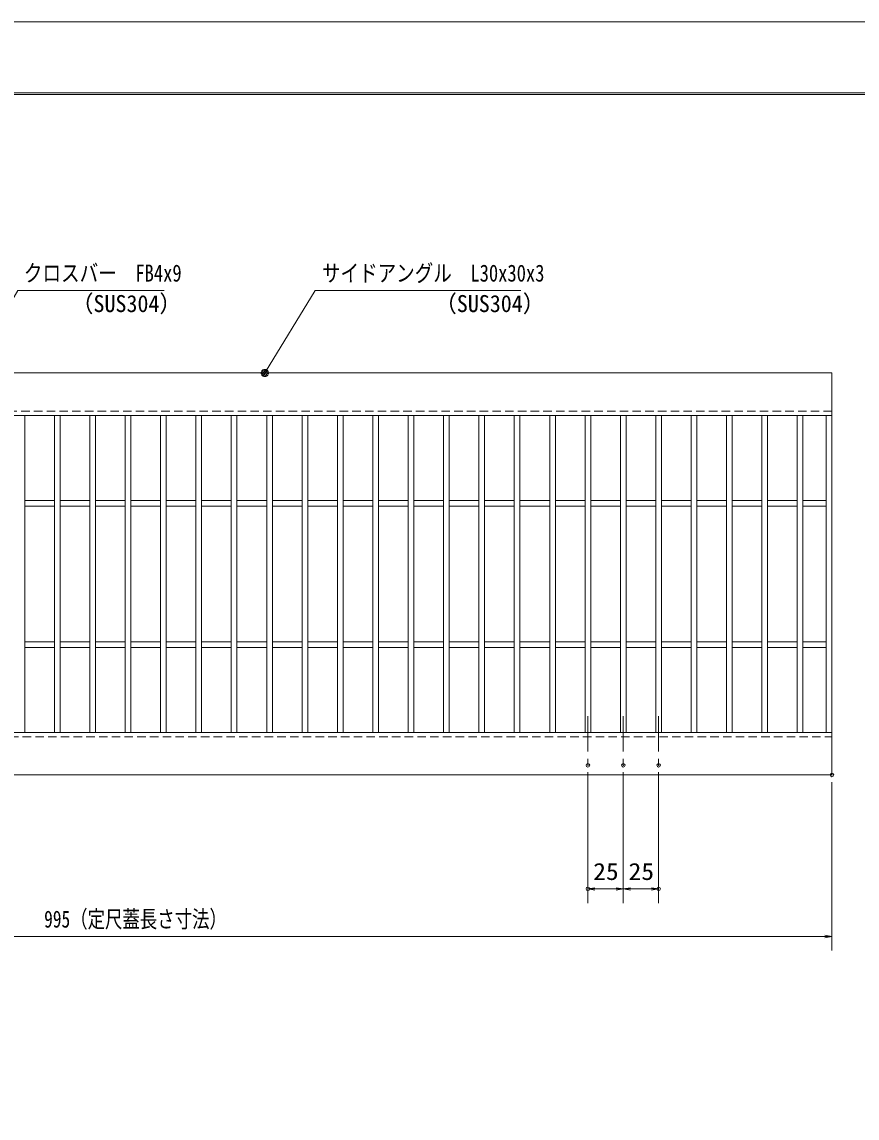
# Model space of a CAD drawing. Units: millimetres, scale not verified. Extents: x -1050 to 1050, y -742 to 742.
# Drawn here: x -240 to 350, y -32 to 742 of the extents above; entities that cross this region are included whole.
import ezdxf
from ezdxf.enums import TextEntityAlignment as Align

# ---------------------------------------------------------------- set-up
doc = ezdxf.new("R2010")
doc.units = ezdxf.units.MM
doc.header["$LTSCALE"] = 5
doc.header["$PDMODE"] = 32
doc.header["$PDSIZE"] = 2.5
doc.linetypes.add('CHAIN1', pattern=[8, 5, -1, 1, -1])
doc.linetypes.add('DASHED1', pattern=[1.8, 1.2, -0.6])
for name, color, linetype, lineweight in [('0-0_7-図\u3000枠', 4, 'Continuous', 9), ('0-1_寸法注釈', 2, 'Continuous', 9), ('0-2_蓋', 5, 'Continuous', 9), ('0-3_0', 5, 'Continuous', 9), ('0-4_DEFPOINTS', 134, 'Continuous', 9), ('0-5_中心線', 6, 'CHAIN1', 9), ('0-6_破線', 4, 'DASHED1', 9)]:
    doc.layers.add(name, color=color, linetype=linetype, lineweight=lineweight)
doc.styles.add('ＭＳ ゴシック', font='')
doc.styles.get('ＭＳ ゴシック').set_extended_font_data('MS Gothic')

# ---------------------------------------------------------------- blocks, each defined once
blk = doc.blocks.new('_OPEN')
at = {"layer": '0-3_0', "color": 2}
blk.add_line((0, 0), (-5, 0), dxfattribs=at)
blk.add_lwpolyline([(-5, 0.833), (0, 0), (-5, -0.833)], dxfattribs=at)
blk = doc.blocks.new('_Dot')
at = {"layer": '0-3_0'}
for p, q in [((-2.5, 0), (-5, 0)), ((2.445, 0.5), (-2.445, 0.5)), ((1.997, 1.5), (-1.997, 1.5)), ((2.289, -0.995), (-2.289, -0.995)), ((1.499, -1.995), (-1.499, -1.995))]:
    blk.add_line(p, q, dxfattribs=at)
for points in [[(2.5, 0), (2.48, 0.313), (2.421, 0.622), (2.324, 0.92), (2.191, 1.204), (2.023, 1.469), (1.822, 1.711), (1.594, 1.926), (1.34, 2.111), (1.064, 2.262), (0.773, 2.378), (0.468, 2.456), (0.157, 2.495), (-0.157, 2.495), (-0.468, 2.456), (-0.773, 2.378), (-1.064, 2.262), (-1.34, 2.111), (-1.594, 1.926), (-1.822, 1.711), (-2.023, 1.469), (-2.191, 1.204), (-2.324, 0.92), (-2.421, 0.622), (-2.48, 0.313), (-2.5, 0), (0, 0)], [(-2.5, 0), (-2.48, -0.313), (-2.421, -0.622), (-2.324, -0.92), (-2.191, -1.204), (-2.023, -1.469), (-1.822, -1.711), (-1.594, -1.926), (-1.34, -2.111), (-1.064, -2.262), (-0.773, -2.378), (-0.468, -2.456), (-0.157, -2.495), (0.157, -2.495), (0.468, -2.456), (0.773, -2.378), (1.064, -2.262), (1.34, -2.111), (1.594, -1.926), (1.822, -1.711), (2.023, -1.469), (2.191, -1.204), (2.324, -0.92), (2.421, -0.622), (2.48, -0.313), (2.5, 0), (0, 0)]]:
    blk.add_lwpolyline(points, close=True, dxfattribs=at)

msp = doc.modelspace()

# ---------------------------------------------------------------- linework, layer by layer
at = {"layer": '0-0_7-図\u3000枠'}
msp.add_line((-973.75, 691.25), (998.75, 691.25), dxfattribs=at)
msp.add_lwpolyline([(-975, 692.5), (1000, 692.5), (1000, -692.5)], dxfattribs=at)
at = {"layer": '0-1_寸法注釈'}
for p, q in [((159.636, 212.328), (159.636, 119.975)), ((184.636, 212.328), (184.636, 119.975)), ((184.636, 212.328), (184.636, 119.975)), ((209.636, 212.328), (209.636, 119.975)), ((332.136, 205.475), (332.136, 86.344)), ((179.636, 129.975), (164.636, 129.975)), ((189.636, 129.975), (204.636, 129.975)), ((327.136, 96.344), (-657.864, 96.344))]:
    msp.add_line(p, q, dxfattribs=at)
for points in [[(-139.927, 552.749), (-243.134, 552.749), (-329.302, 405.336)], [(112.214, 552.749), (-33.113, 552.749), (-68.163, 495.322)]]:
    msp.add_lwpolyline(points, dxfattribs=at)
at = {"layer": '0-2_蓋'}
for p, q in [((332.136, 494.475), (-662.864, 494.475)), ((332.136, 210.475), (332.136, 494.475)), ((332.136, 464.475), (-662.864, 464.475)), ((-238.364, 464.475), (-238.364, 240.475)), ((-217.364, 464.475), (-217.364, 240.475)), ((-213.364, 464.475), (-213.364, 240.475)), ((-192.364, 464.475), (-192.364, 240.475)), ((-188.364, 464.475), (-188.364, 240.475)), ((-167.364, 464.475), (-167.364, 240.475)), ((-163.364, 464.475), (-163.364, 240.475)), ((-142.364, 464.475), (-142.364, 240.475)), ((-138.364, 464.475), (-138.364, 240.475)), ((-117.364, 464.475), (-117.364, 240.475)), ((-113.364, 464.475), (-113.364, 240.475)), ((-92.364, 464.475), (-92.364, 240.475)), ((-88.364, 464.475), (-88.364, 240.475)), ((-67.364, 464.475), (-67.364, 240.475)), ((-63.364, 464.475), (-63.364, 240.475)), ((-42.364, 464.475), (-42.364, 240.475)), ((-38.364, 464.475), (-38.364, 240.475)), ((-17.364, 464.475), (-17.364, 240.475)), ((-13.364, 464.475), (-13.364, 240.475)), ((7.636, 464.475), (7.636, 240.475)), ((11.636, 464.475), (11.636, 240.475)), ((32.636, 464.475), (32.636, 240.475)), ((36.636, 464.475), (36.636, 240.475)), ((57.636, 464.475), (57.636, 240.475)), ((61.636, 464.475), (61.636, 240.475)), ((82.636, 464.475), (82.636, 240.475)), ((86.636, 464.475), (86.636, 240.475)), ((107.636, 464.475), (107.636, 240.475)), ((111.636, 464.475), (111.636, 240.475)), ((132.636, 464.475), (132.636, 240.475)), ((136.636, 464.475), (136.636, 240.475)), ((157.636, 464.475), (157.636, 240.475)), ((161.636, 464.475), (161.636, 240.475)), ((182.636, 464.475), (182.636, 240.475)), ((186.636, 464.475), (186.636, 240.475)), ((207.636, 464.475), (207.636, 240.475)), ((211.636, 464.475), (211.636, 240.475)), ((232.636, 464.475), (232.636, 240.475)), ((236.636, 464.475), (236.636, 240.475)), ((257.636, 464.475), (257.636, 240.475)), ((261.636, 464.475), (261.636, 240.475)), ((282.636, 464.475), (282.636, 240.475)), ((286.636, 464.475), (286.636, 240.475)), ((307.636, 464.475), (307.636, 240.475)), ((311.636, 464.475), (311.636, 240.475)), ((328.136, 240.475), (328.136, 464.475)), ((-217.364, 404.475), (-238.364, 404.475)), ((-192.364, 404.475), (-213.364, 404.475)), ((-167.364, 404.475), (-188.364, 404.475)), ((-142.364, 404.475), (-163.364, 404.475)), ((-117.364, 404.475), (-138.364, 404.475)), ((-92.364, 404.475), (-113.364, 404.475)), ((-67.364, 404.475), (-88.364, 404.475)), ((-42.364, 404.475), (-63.364, 404.475)), ((-17.364, 404.475), (-38.364, 404.475)), ((7.636, 404.475), (-13.364, 404.475)), ((32.636, 404.475), (11.636, 404.475)), ((57.636, 404.475), (36.636, 404.475)), ((82.636, 404.475), (61.636, 404.475)), ((107.636, 404.475), (86.636, 404.475)), ((132.636, 404.475), (111.636, 404.475)), ((157.636, 404.475), (136.636, 404.475)), ((182.636, 404.475), (161.636, 404.475)), ((207.636, 404.475), (186.636, 404.475)), ((232.636, 404.475), (211.636, 404.475)), ((257.636, 404.475), (236.636, 404.475)), ((282.636, 404.475), (261.636, 404.475)), ((307.636, 404.475), (286.636, 404.475)), ((328.136, 404.475), (311.636, 404.475)), ((-217.364, 400.475), (-238.364, 400.475)), ((-192.364, 400.475), (-213.364, 400.475)), ((-167.364, 400.475), (-188.364, 400.475)), ((-142.364, 400.475), (-163.364, 400.475)), ((-117.364, 400.475), (-138.364, 400.475)), ((-92.364, 400.475), (-113.364, 400.475)), ((-67.364, 400.475), (-88.364, 400.475)), ((-42.364, 400.475), (-63.364, 400.475)), ((-17.364, 400.475), (-38.364, 400.475)), ((7.636, 400.475), (-13.364, 400.475)), ((32.636, 400.475), (11.636, 400.475)), ((57.636, 400.475), (36.636, 400.475)), ((82.636, 400.475), (61.636, 400.475)), ((107.636, 400.475), (86.636, 400.475)), ((132.636, 400.475), (111.636, 400.475)), ((157.636, 400.475), (136.636, 400.475)), ((182.636, 400.475), (161.636, 400.475)), ((207.636, 400.475), (186.636, 400.475)), ((232.636, 400.475), (211.636, 400.475)), ((257.636, 400.475), (236.636, 400.475)), ((282.636, 400.475), (261.636, 400.475)), ((307.636, 400.475), (286.636, 400.475)), ((328.136, 400.475), (311.636, 400.475)), ((-217.364, 304.475), (-238.364, 304.475)), ((-192.364, 304.475), (-213.364, 304.475)), ((-167.364, 304.475), (-188.364, 304.475)), ((-142.364, 304.475), (-163.364, 304.475)), ((-117.364, 304.475), (-138.364, 304.475)), ((-92.364, 304.475), (-113.364, 304.475)), ((-67.364, 304.475), (-88.364, 304.475)), ((-42.364, 304.475), (-63.364, 304.475)), ((-17.364, 304.475), (-38.364, 304.475)), ((7.636, 304.475), (-13.364, 304.475)), ((32.636, 304.475), (11.636, 304.475)), ((57.636, 304.475), (36.636, 304.475)), ((82.636, 304.475), (61.636, 304.475)), ((107.636, 304.475), (86.636, 304.475)), ((132.636, 304.475), (111.636, 304.475)), ((157.636, 304.475), (136.636, 304.475)), ((182.636, 304.475), (161.636, 304.475)), ((207.636, 304.475), (186.636, 304.475)), ((232.636, 304.475), (211.636, 304.475)), ((257.636, 304.475), (236.636, 304.475)), ((282.636, 304.475), (261.636, 304.475)), ((307.636, 304.475), (286.636, 304.475)), ((328.136, 304.475), (311.636, 304.475)), ((-217.364, 300.475), (-238.364, 300.475)), ((-192.364, 300.475), (-213.364, 300.475)), ((-167.364, 300.475), (-188.364, 300.475)), ((-142.364, 300.475), (-163.364, 300.475)), ((-117.364, 300.475), (-138.364, 300.475)), ((-92.364, 300.475), (-113.364, 300.475)), ((-67.364, 300.475), (-88.364, 300.475)), ((-42.364, 300.475), (-63.364, 300.475)), ((-17.364, 300.475), (-38.364, 300.475)), ((7.636, 300.475), (-13.364, 300.475)), ((32.636, 300.475), (11.636, 300.475)), ((57.636, 300.475), (36.636, 300.475)), ((82.636, 300.475), (61.636, 300.475)), ((107.636, 300.475), (86.636, 300.475)), ((132.636, 300.475), (111.636, 300.475)), ((157.636, 300.475), (136.636, 300.475)), ((182.636, 300.475), (161.636, 300.475)), ((207.636, 300.475), (186.636, 300.475)), ((232.636, 300.475), (211.636, 300.475)), ((257.636, 300.475), (236.636, 300.475)), ((282.636, 300.475), (261.636, 300.475)), ((307.636, 300.475), (286.636, 300.475)), ((328.136, 300.475), (311.636, 300.475)), ((-662.864, 240.475), (332.136, 240.475)), ((-662.864, 210.475), (332.136, 210.475))]:
    msp.add_line(p, q, dxfattribs=at)
at = {"layer": '0-4_DEFPOINTS'}
msp.add_lwpolyline([(-1050, -742.5), (-1050, 742.5), (1050, 742.5), (1050, -742.5)], close=True, dxfattribs=at)
for p in [(159.636, 217.328), (184.636, 217.328), (209.636, 217.328), (332.136, 210.475), (159.636, 129.975), (209.636, 129.975)]:
    msp.add_point(p, dxfattribs=at)
at = {"layer": '0-5_中心線'}
for p, q in [((159.636, 251.969), (159.636, 217.328)), ((184.636, 251.969), (184.636, 217.328)), ((209.636, 251.969), (209.636, 217.328))]:
    msp.add_line(p, q, dxfattribs=at)
at = {"layer": '0-6_破線'}
for p, q in [((332.136, 467.475), (-662.864, 467.475)), ((-662.864, 237.475), (332.136, 237.475))]:
    msp.add_line(p, q, dxfattribs=at)

# ---------------------------------------------------------------- block references
at = {"layer": '0-1_寸法注釈'}
for name, p, rotation in [('_Dot', (-68.694, 494.475), 237.88131), ('_OPEN', (159.636, 129.975), 180), ('_OPEN', (184.636, 129.975), 180)]:
    msp.add_blockref(name, p, dxfattribs=dict(at, rotation=rotation))
for p in [(184.636, 129.975), (209.636, 129.975), (332.136, 96.344)]:
    msp.add_blockref('_OPEN', p, dxfattribs=at)

# ---------------------------------------------------------------- texts
at = {"layer": '0-1_寸法注釈', "color": 7, "style": 'ＭＳ ゴシック'}
for s, height, width, p in [('クロスバー\u3000FB4x9', 12.03, 0.8, (-238.968, 555.436)), ('サイドアングル\u3000L30x30x3', 12.02, 0.8, (-28.335, 555.436)), ('（SUS304）', 12.02, 0.95, (-205.364, 533.881)), ('（SUS304）', 12.02, 0.95, (51.418, 533.881)), ('25', 12.02, 1.1, (163.403, 132.662)), ('25', 12.02, 1.1, (188.403, 132.662)), ('995（定尺蓋長さ寸法）', 12.03, 0.75, (-224.663, 99.031))]:
    msp.add_text(s, height=height, dxfattribs=dict(at, width=width)).set_placement(p, align=Align.BOTTOM_LEFT)

doc.saveas('drawing.dxf')
